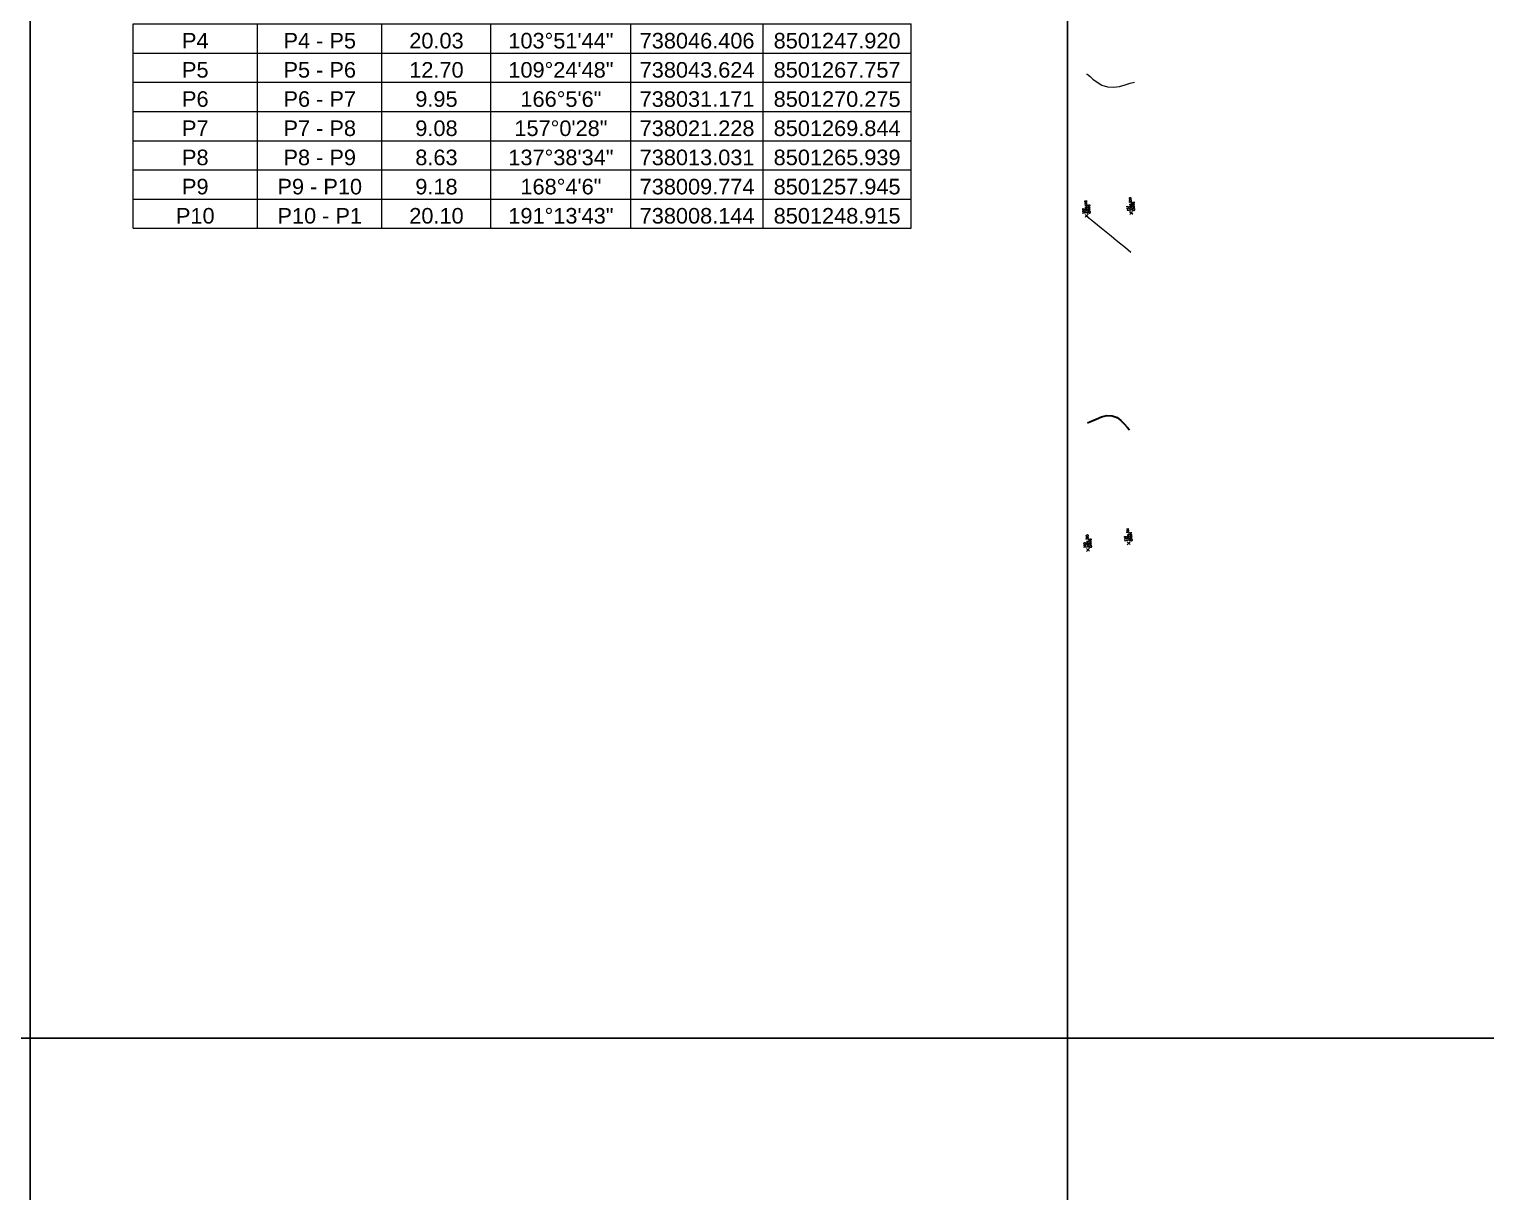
# Model space of a CAD drawing. Header units: millimetres. Extents: x 736950 to 740938, y 8500595 to 8502163.
# Drawn here: x 737999.9 to 738140.3, y 8501085.2 to 8501197.2 of the extents above; entities that cross this region are included whole.
import ezdxf
from ezdxf.enums import TextEntityAlignment as Align

# ---------------------------------------------------------------- set-up
doc = ezdxf.new("R2010")
doc.units = ezdxf.units.MM
for name, color, linetype, lineweight in [('CONT-MJR', 80, 'Continuous', 30), ('CONT-MNR', 96, 'Continuous', 15), ('CUADROS', 9, 'Continuous', 20), ('pista', 251, 'Continuous', 5)]:
    doc.layers.add(name, color=color, linetype=linetype, lineweight=lineweight)
doc.layers.add('Cuadricula Coordenadas', color=5, linetype='Continuous')
doc.styles.add('CUADROS', font='arial.ttf')
doc.styles.get("Standard").update_dxf_attribs({"font": 'simplex.shx'})

# ---------------------------------------------------------------- blocks, each defined once
blk = doc.blocks.new('CC-Cuerpo')
at = {"layer": 'CUADROS'}
for p, q in [((0, 0), (0, 3.75)), ((0, 3.75), (100, 3.75)), ((16, 0), (16, 3.75)), ((32, 0), (32, 3.75)), ((46, 0), (46, 3.75)), ((64, 0), (64, 3.75)), ((81, 0), (81, 3.75)), ((100, 0), (100, 3.75)), ((0, 0), (100, 0))]:
    blk.add_line(p, q, dxfattribs=at)
at = {"layer": 'CUADROS', "style": 'CUADROS'}
for tag, p in [('V', (8, 0)), ('L', (24, 0)), ('D', (39, 0)), ('ANG', (55, 0)), ('X', (72.5, 0)), ('Y', (90.5, 0))]:
    blk.add_attdef(tag, text='', height=2, dxfattribs=at).set_placement(p, align=Align.BOTTOM_CENTER)

msp = doc.modelspace()

# ---------------------------------------------------------------- hatches: boundary and pattern name
at = {"layer": 'pista'}
h = msp.add_hatch(dxfattribs=at)
h.set_pattern_fill('HONEY', color=256, scale=3, angle=9.949917, style=0)
h.set_pattern_definition([(9.949916506, (1479841.21073, -18.49207), (0.497925219565, 0.41706771009), [0.375, -0.75]), (129.949916506, (1479841.21073, -18.49207), (-0.610153841818, 0.222682034283), [0.375, -0.75]), (69.949916506, (1479841.21073, -18.49207), (-0.112228622254, 0.639749744373), [-0.75, 0.375])])
h.paths.add_polyline_path([(737744.8, 8501250.9239), (737743.4751, 8501250.7542), (737756.4658, 8501242.0266), (737763.574, 8501242.0069), (737770.0025, 8501243.4552), (737769.8469, 8501244.3427), (737763.4751, 8501242.9072), (737756.7406, 8501242.9258)])
h.paths.add_polyline_path([(737794.281, 8501256.0172), (737809.782, 8501263.7098), (737823.3916, 8501273.4836), (737837.0792, 8501280.5578), (737851.553, 8501285.7782), (737870.8511, 8501293.0502, -0.99768469), (737871.0089, 8501292.6342), (737865.2749, 8501289.5818, 0.78450639), (737866.154, 8501286.1218), (737883.2589, 8501291.3484), (737897.4189, 8501296.5169), (737903.2981, 8501301.4415, -0.55121509), (737904.1219, 8501301.1773), (737906.8559, 8501297.9817, 0.56189644), (737910.2739, 8501298.5361), (737914.2208, 8501308.5587), (737925.6412, 8501300.7266, 0.34018953), (737928.7024, 8501300.8941), (737936.9171, 8501306.1174, -0.35872727), (737938.1716, 8501305.963), (737943.1732, 8501301.051, 0.34170741), (737946.0555, 8501300.7099), (737955.8779, 8501307.0727), (737971.8321, 8501314.4648), (737988.5678, 8501323.4112), (738023.1375, 8501336.2829), (738044.4246, 8501357.7283), (738061.4457, 8501362.2084), (738078.9085, 8501363.0703), (738112.0998, 8501372.0515), (738118.6561, 8501373.3651), (738128.3493, 8501376.9769), (738155.2252, 8501366.8262), (738176.6168, 8501363.5439), (738193.8054, 8501353.3286), (738204.7314, 8501340.8774), (738207.7052, 8501335.7517), (738214.3569, 8501331.7429), (738229.9283, 8501313.3745), (738233.5604, 8501308.1868), (738234.5388, 8501308.3584), (738230.6417, 8501313.9248), (738214.9479, 8501332.4375), (738208.3677, 8501336.4032), (738205.4658, 8501341.405), (738194.3878, 8501354.0294), (738176.9262, 8501364.4069), (738155.4549, 8501367.7015), (738128.3515, 8501377.9382), (738118.409, 8501374.2335), (738111.8936, 8501372.9281), (738078.7672, 8501363.9644), (738061.3075, 8501363.1027), (738043.9585, 8501358.5363), (738022.6381, 8501337.0574), (737988.1969, 8501324.2335), (737971.4304, 8501315.2706), (737955.4419, 8501307.8626), (737945.5806, 8501301.4746, -0.33914335), (737943.8038, 8501301.6931), (737938.8117, 8501306.5958, 0.35600824), (737936.4342, 8501306.8769), (737928.1585, 8501301.6149, -0.35021962), (737926.1502, 8501301.4688), (737914.5128, 8501309.4497, 0.43020699), (737913.433, 8501309.0145), (737909.4507, 8501298.9021, -0.57040071), (737907.5398, 8501298.5668), (737904.9065, 8501301.6447, 0.49314543), (737902.7202, 8501302.1314), (737896.962, 8501297.3083), (737882.9729, 8501292.2021), (737866.0373, 8501287.0272, -0.73847158), (737865.6978, 8501288.7874), (737871.5109, 8501291.8819, 0.91195861), (737870.5337, 8501293.8924), (737851.2417, 8501286.6226), (737836.7183, 8501281.3844), (737822.92, 8501274.253), (737809.3164, 8501264.4835), (737793.8201, 8501256.7933), (737778.9885, 8501246.4023), (737769.8469, 8501244.3427), (737770.0025, 8501243.4552), (737779.3595, 8501245.5633)])
h.paths.add_polyline_path([(738260.5183, 8501271.2515), (738234.5388, 8501308.3584), (738233.5604, 8501308.1868), (738259.6898, 8501270.8657), (738269.3749, 8501234.5895), (738274.5058, 8501215.583), (738279.7984, 8501189.6024), (738280.7089, 8501189.6413), (738275.382, 8501215.7903), (738270.2442, 8501234.8228)])

# ---------------------------------------------------------------- linework, layer by layer
at = {"linetype": 'Continuous'}
for p, q in [((738101.6927, 8501179.3771), (738101.9928, 8501179.1127)), ((738101.9749, 8501179.3949), (738101.7105, 8501179.0949)), ((738105.9813, 8501179.6454), (738106.2814, 8501179.3811)), ((738106.2635, 8501179.6633), (738105.9992, 8501179.3632)), ((738101.8158, 8501147.1846), (738102.1159, 8501146.9202)), ((738102.098, 8501147.2025), (738101.8337, 8501146.9024)), ((738105.7359, 8501147.8134), (738106.036, 8501147.549)), ((738106.0182, 8501147.8313), (738105.7538, 8501147.5312))]:
    msp.add_line(p, q, dxfattribs=at)
at = {"layer": 'CONT-MJR', "elevation": 3395, "flags": 128}
msp.add_lwpolyline([(738101.919, 8501159.2963), (738101.9851, 8501159.3168), (738102.1308, 8501159.3715), (738102.3788, 8501159.4792), (738102.753, 8501159.6481), (738103.2659, 8501159.851), (738103.7969, 8501159.9816), (738104.3115, 8501159.972), (738104.7655, 8501159.795), (738105.1458, 8501159.5097), (738105.465, 8501159.1781), (738105.7356, 8501158.8619), (738105.9703, 8501158.6229)], dxfattribs=at)
at = {"layer": 'CONT-MNR', "flags": 128}
for points, elevation in [([(738101.823, 8501192.9355), (738101.8774, 8501192.8991), (738101.991, 8501192.8129), (738102.1743, 8501192.657), (738102.4466, 8501192.4177), (738102.8392, 8501192.1076), (738103.2995, 8501191.8361), (738103.8381, 8501191.6578), (738104.4251, 8501191.624), (738105.0059, 8501191.7117), (738105.5532, 8501191.8633), (738106.0401, 8501192.0214), (738106.4395, 8501192.1287)], 3397), ([(738101.8429, 8501179.2051), (738101.8434, 8501179.2052), (738101.846, 8501179.206), (738101.8477, 8501179.2064), (738102.0338, 8501179.0551), (738102.5259, 8501178.6548), (738103.2248, 8501178.0864), (738104.0312, 8501177.4306), (738104.8458, 8501176.7681), (738105.5692, 8501176.1797), (738106.1023, 8501175.7461)], 3396)]:
    msp.add_lwpolyline(points, dxfattribs=dict(at, elevation=elevation))
at = {"layer": 'Cuadricula Coordenadas', "color": 8}
for p, q in [((738000, 8500595.5072), (738000, 8502130.6413)), ((738100, 8500595.5072), (738100, 8502130.6413)), ((736950.2265, 8501100), (738552.8979, 8501100))]:
    msp.add_line(p, q, dxfattribs=at)

# ---------------------------------------------------------------- block references
at = {"layer": 'CUADROS', "xscale": 0.75, "yscale": 0.75, "zscale": 0.75}
for p, values in [((738009.9066, 8501194.9156), {'V': 'P4', 'L': 'P4 - P5', 'D': '20.03', 'ANG': '103°51\'44"', 'X': '738046.406', 'Y': '8501247.920'}), ((738009.9066, 8501192.1031), {'V': 'P5', 'L': 'P5 - P6', 'D': '12.70', 'ANG': '109°24\'48"', 'X': '738043.624', 'Y': '8501267.757'}), ((738009.9066, 8501189.2906), {'V': 'P6', 'L': 'P6 - P7', 'D': '9.95', 'ANG': '166°5\'6"', 'X': '738031.171', 'Y': '8501270.275'}), ((738009.9066, 8501186.4781), {'V': 'P7', 'L': 'P7 - P8', 'D': '9.08', 'ANG': '157°0\'28"', 'X': '738021.228', 'Y': '8501269.844'}), ((738009.9066, 8501183.6656), {'V': 'P8', 'L': 'P8 - P9', 'D': '8.63', 'ANG': '137°38\'34"', 'X': '738013.031', 'Y': '8501265.939'}), ((738009.9066, 8501180.8531), {'V': 'P9', 'L': 'P9 - P10', 'D': '9.18', 'ANG': '168°4\'6"', 'X': '738009.774', 'Y': '8501257.945'}), ((738009.9066, 8501178.0406), {'V': 'P10', 'L': 'P10 - P1', 'D': '20.10', 'ANG': '191°13\'43"', 'X': '738008.144', 'Y': '8501248.915'})]:
    msp.add_blockref('CC-Cuerpo', p, dxfattribs=at).add_auto_attribs(values)

# ---------------------------------------------------------------- texts
at = {"color": 1, "char_height": 0.2, "attachment_point": 4, "rotation": 93.620503}
for s, insert in [('3396.002', (738101.8301, 8501179.4445)), ('3396.220', (738106.1187, 8501179.7129)), ('3394.385', (738101.9532, 8501147.252)), ('3394.361', (738105.8733, 8501147.8808))]:
    msp.add_mtext(s, dxfattribs=dict(at, insert=insert))
at = {"color": 3, "char_height": 0.2, "attachment_point": 4, "rotation": 93.620503}
for s, insert in [('CARR2', (738106.3982, 8501179.7305)), ('CARR3', (738102.1095, 8501179.4622)), ('CARR4', (738106.1528, 8501147.8985)), ('CARR5', (738102.2327, 8501147.2697))]:
    msp.add_mtext(s, dxfattribs=dict(at, insert=insert))
at = {"color": 2, "char_height": 0.2, "attachment_point": 4, "rotation": 93.620503}
for s, insert in [('158', (738101.5507, 8501179.4268)), ('157', (738105.8393, 8501179.6952)), ('159', (738105.5939, 8501147.8631)), ('160', (738101.6738, 8501147.2343))]:
    msp.add_mtext(s, dxfattribs=dict(at, insert=insert))

doc.saveas('drawing.dxf')
